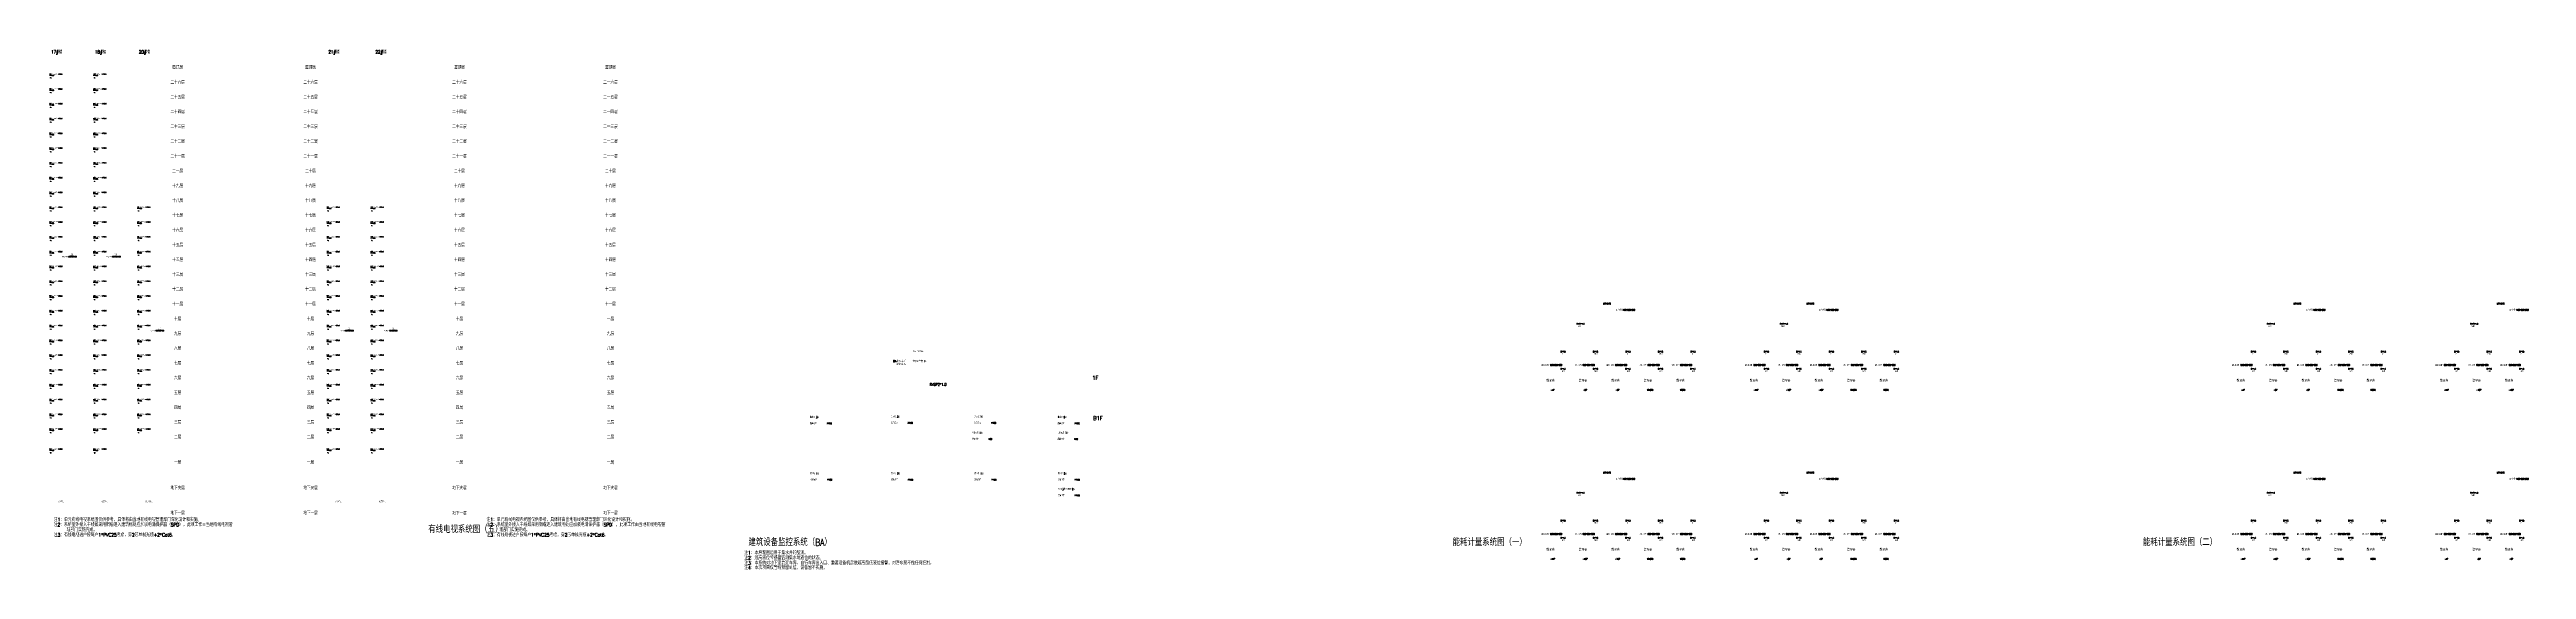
# Model space of a CAD drawing. Extents: x 2114868 to 5528286, y 1846921 to 2016792.
# Drawn here: x 4238301 to 4678062, y 1847270 to 1939561 of the extents above; entities that cross this region are included whole.
import ezdxf
from ezdxf.enums import TextEntityAlignment as Align

# ---------------------------------------------------------------- set-up
doc = ezdxf.new("R2010")
doc.units = 0
doc.header["$LTSCALE"] = 1000
doc.header["$MEASUREMENT"] = 0
for name, color, linetype in [('PUB_TITLE', 4, 'Continuous'), ('T-EQUP-LIST-PLAN', 3, 'Continuous'), ('智能化', 7, 'Continuous'), ('电气系统图', 7, 'Continuous')]:
    doc.layers.add(name, color=color, linetype=linetype)
doc.styles.add('1', font='txt.shx', dxfattribs={"height": 500, "bigfont": 'st64f'})
doc.styles.add('_TEL_DIM', font='SIMPLEX', dxfattribs={"width": 0.8, "height": 3.5, "bigfont": 'HZTXT'})
doc.styles.add('HZTXT', font='SIMPLEX.shx', dxfattribs={"width": 0.8, "height": 2500, "bigfont": 'HZTXT.shx'})
doc.styles.add('YGZ', font='romand.shx', dxfattribs={"width": 0.7, "bigfont": '#hzdx.shx'})

msp = doc.modelspace()

# ---------------------------------------------------------------- texts
at = {"layer": 'PUB_TITLE', "style": 'HZTXT', "width": 0.8}
for s, height, p in [('有线电视系统图（五）', 1218.8, (4305540, 1853759)), ('建筑设备监控系统（BA）', 1218.75, (4362386, 1851473)), ('能耗计量系统图（一）', 1218.8, (4487404, 1851473)), ('能耗计量系统图（二）', 1218.8, (4609969, 1851473))]:
    msp.add_text(s, height=height, dxfattribs=at).set_placement(p)
at = {"layer": 'T-EQUP-LIST-PLAN', "style": '_TEL_DIM', "width": 0.8}
for s, p in [('17#楼', (4239563, 1939111)), ('18#楼', (4247363, 1939111)), ('20#楼', (4255163, 1939111)), ('21#楼', (4288803, 1939111)), ('22#楼', (4297161, 1939111)), ('屋顶层', (4261047, 1936444)), ('屋顶层', (4284637, 1936444)), ('屋顶层', (4311075, 1936444)), ('屋顶层', (4337887, 1936444)), ('二十六层', (4261047, 1933819)), ('二十五层', (4261047, 1931194)), ('二十六层', (4284637, 1933819)), ('二十五层', (4284637, 1931194)), ('二十六层', (4311075, 1933819)), ('二十五层', (4311075, 1931194)), ('二十六层', (4337887, 1933819)), ('二十五层', (4337887, 1931194)), ('二十四层', (4261047, 1928569)), ('二十三层', (4261047, 1925944)), ('二十四层', (4284637, 1928569)), ('二十三层', (4284637, 1925944)), ('二十四层', (4311075, 1928569)), ('二十三层', (4311075, 1925944)), ('二十四层', (4337887, 1928569)), ('二十三层', (4337887, 1925944)), ('二十二层', (4261047, 1923319)), ('二十二层', (4284637, 1923319)), ('二十二层', (4311075, 1923319)), ('二十二层', (4337887, 1923319)), ('二十一层', (4261047, 1920694)), ('二十层', (4261047, 1918069)), ('二十一层', (4284637, 1920694)), ('二十层', (4284637, 1918069)), ('二十一层', (4311075, 1920694)), ('二十层', (4311075, 1918069)), ('二十一层', (4337887, 1920694)), ('二十层', (4337887, 1918069)), ('十九层', (4261047, 1915444)), ('十八层', (4261047, 1912819)), ('十九层', (4284637, 1915444)), ('十八层', (4284637, 1912819)), ('十九层', (4311075, 1915444)), ('十八层', (4311075, 1912819)), ('十九层', (4337887, 1915444)), ('十八层', (4337887, 1912819)), ('十七层', (4261047, 1910194)), ('十七层', (4284637, 1910194)), ('十七层', (4311075, 1910194)), ('十七层', (4337887, 1910194)), ('十六层', (4261047, 1907569)), ('十五层', (4261047, 1904944)), ('十六层', (4284637, 1907569)), ('十五层', (4284637, 1904944)), ('十六层', (4311075, 1907569)), ('十五层', (4311075, 1904944)), ('十六层', (4337887, 1907569)), ('十五层', (4337887, 1904944)), ('十四层', (4261047, 1902319)), ('十三层', (4261047, 1899694)), ('十四层', (4284637, 1902319)), ('十三层', (4284637, 1899694)), ('十四层', (4311075, 1902319)), ('十三层', (4311075, 1899694)), ('十四层', (4337887, 1902319)), ('十三层', (4337887, 1899694)), ('十二层', (4261047, 1897069)), ('十二层', (4284637, 1897069)), ('十二层', (4311075, 1897069)), ('十二层', (4337887, 1897069)), ('十一层', (4261047, 1894444)), ('十层', (4261047, 1891819)), ('十一层', (4284637, 1894444)), ('十层', (4284637, 1891819)), ('十一层', (4311075, 1894444)), ('十层', (4311075, 1891819)), ('十一层', (4337887, 1894444)), ('十层', (4337887, 1891819)), ('八层', (4261047, 1886569)), ('九层', (4261047, 1889194)), ('八层', (4284637, 1886569)), ('九层', (4284637, 1889194)), ('八层', (4311075, 1886569)), ('九层', (4311075, 1889194)), ('八层', (4337887, 1886569)), ('九层', (4337887, 1889194)), ('七层', (4261047, 1883944)), ('七层', (4284637, 1883944)), ('七层', (4311075, 1883944)), ('七层', (4337887, 1883944)), ('六层', (4261047, 1881319)), ('五层', (4261047, 1878694)), ('六层', (4284637, 1881319)), ('五层', (4284637, 1878694)), ('六层', (4311075, 1881319)), ('五层', (4311075, 1878694)), ('六层', (4337887, 1881319)), ('五层', (4337887, 1878694)), ('三层', (4261047, 1873444)), ('四层', (4261047, 1876069)), ('三层', (4284637, 1873444)), ('四层', (4284637, 1876069)), ('三层', (4311075, 1873444)), ('四层', (4311075, 1876069)), ('三层', (4337887, 1873444)), ('四层', (4337887, 1876069)), ('二层', (4261047, 1870819)), ('二层', (4284637, 1870819)), ('二层', (4311075, 1870819)), ('二层', (4337887, 1870819)), ('一层', (4261047, 1866319)), ('一层', (4284637, 1866319)), ('一层', (4311075, 1866319)), ('一层', (4337887, 1866319)), ('地下夹层', (4261047, 1861819)), ('地下夹层', (4284637, 1861819)), ('地下夹层', (4311075, 1861819)), ('地下夹层', (4337887, 1861819)), ('地下一层', (4261047, 1857357)), ('地下一层', (4284637, 1857357)), ('地下一层', (4311075, 1857319)), ('地下一层', (4337887, 1857357))]:
    msp.add_text(s, height=590, dxfattribs=at).set_placement(p, align=Align.MIDDLE)
at = {"layer": '智能化', "color": 120, "style": '_TEL_DIM', "width": 0.8}
for s, height, p in [('1*2芯单模皮线光纤+2*Cat6', 156.79, (4238268, 1935118)), ('1*PVC25', 156.8, (4238268, 1934883)), ('1*2芯单模皮线光纤+2*Cat6', 156.79, (4246068, 1935118)), ('1*PVC25', 156.8, (4246068, 1934883)), ('1*2芯单模皮线光纤+2*Cat6', 156.79, (4238268, 1932493)), ('1*PVC25', 156.8, (4238268, 1932258)), ('1*2芯单模皮线光纤+2*Cat6', 156.79, (4246068, 1932493)), ('1*PVC25', 156.8, (4246068, 1932258)), ('1*2芯单模皮线光纤+2*Cat6', 156.79, (4238268, 1929868)), ('1*PVC25', 156.8, (4238268, 1929633)), ('1*2芯单模皮线光纤+2*Cat6', 156.79, (4238268, 1927243)), ('1*PVC25', 156.8, (4238268, 1927008)), ('1*2芯单模皮线光纤+2*Cat6', 156.79, (4246068, 1929868)), ('1*PVC25', 156.8, (4246068, 1929633)), ('1*2芯单模皮线光纤+2*Cat6', 156.79, (4246068, 1927243)), ('1*PVC25', 156.8, (4246068, 1927008)), ('1*2芯单模皮线光纤+2*Cat6', 156.79, (4238268, 1924618)), ('1*PVC25', 156.8, (4238268, 1924383)), ('1*2芯单模皮线光纤+2*Cat6', 156.79, (4238268, 1921993)), ('1*PVC25', 156.8, (4238268, 1921758)), ('1*2芯单模皮线光纤+2*Cat6', 156.79, (4246068, 1924618)), ('1*PVC25', 156.8, (4246068, 1924383)), ('1*2芯单模皮线光纤+2*Cat6', 156.79, (4246068, 1921993)), ('1*PVC25', 156.8, (4246068, 1921758)), ('1*2芯单模皮线光纤+2*Cat6', 156.79, (4238268, 1919368)), ('1*PVC25', 156.8, (4238268, 1919133)), ('1*2芯单模皮线光纤+2*Cat6', 156.79, (4246068, 1919368)), ('1*PVC25', 156.8, (4246068, 1919133)), ('1*2芯单模皮线光纤+2*Cat6', 156.79, (4238268, 1916743)), ('1*PVC25', 156.8, (4238268, 1916508)), ('1*2芯单模皮线光纤+2*Cat6', 156.79, (4238268, 1914118)), ('1*PVC25', 156.8, (4238268, 1913883)), ('1*2芯单模皮线光纤+2*Cat6', 156.79, (4246068, 1916743)), ('1*PVC25', 156.8, (4246068, 1916508)), ('1*2芯单模皮线光纤+2*Cat6', 156.79, (4246068, 1914118)), ('1*PVC25', 156.8, (4246068, 1913883)), ('1*2芯单模皮线光纤+2*Cat6', 156.79, (4238268, 1911493)), ('1*PVC25', 156.8, (4238268, 1911258)), ('1*2芯单模皮线光纤+2*Cat6', 156.79, (4238268, 1908868)), ('1*PVC25', 156.8, (4238268, 1908633)), ('1*2芯单模皮线光纤+2*Cat6', 156.79, (4246068, 1911493)), ('1*PVC25', 156.8, (4246068, 1911258)), ('1*2芯单模皮线光纤+2*Cat6', 156.79, (4246068, 1908868)), ('1*PVC25', 156.8, (4246068, 1908633)), ('1*2芯单模皮线光纤+2*Cat6', 156.79, (4253868, 1911493)), ('1*PVC25', 156.8, (4253868, 1911258)), ('1*2芯单模皮线光纤+2*Cat6', 156.79, (4253868, 1908868)), ('1*PVC25', 156.8, (4253868, 1908633)), ('1*2芯单模皮线光纤+2*Cat6', 156.79, (4287508, 1911493)), ('1*PVC25', 156.8, (4287508, 1911258)), ('1*2芯单模皮线光纤+2*Cat6', 156.79, (4287508, 1908868)), ('1*PVC25', 156.8, (4287508, 1908633)), ('1*2芯单模皮线光纤+2*Cat6', 156.79, (4295308, 1911493)), ('1*PVC25', 156.8, (4295308, 1911258)), ('1*2芯单模皮线光纤+2*Cat6', 156.79, (4295308, 1908868)), ('1*PVC25', 156.8, (4295308, 1908633)), ('1*2芯单模皮线光纤+2*Cat6', 156.79, (4238268, 1906243)), ('1*PVC25', 156.8, (4238268, 1906008)), ('1*2芯单模皮线光纤+2*Cat6', 156.79, (4246068, 1906243)), ('1*PVC25', 156.8, (4246068, 1906008)), ('1*2芯单模皮线光纤+2*Cat6', 156.79, (4253868, 1906243)), ('1*PVC25', 156.8, (4253868, 1906008)), ('1*2芯单模皮线光纤+2*Cat6', 156.79, (4287508, 1906243)), ('1*PVC25', 156.8, (4287508, 1906008)), ('1*2芯单模皮线光纤+2*Cat6', 156.79, (4295308, 1906243)), ('1*PVC25', 156.8, (4295308, 1906008)), ('1*2芯单模皮线光纤+2*Cat6', 156.79, (4238268, 1903618)), ('1*PVC25', 156.8, (4238268, 1903383)), ('1*2芯单模皮线光纤+2*Cat6', 156.79, (4238268, 1900993)), ('1*PVC25', 156.8, (4238268, 1900758)), ('1*2芯单模皮线光纤+2*Cat6', 156.79, (4246068, 1903618)), ('1*PVC25', 156.8, (4246068, 1903383)), ('1*2芯单模皮线光纤+2*Cat6', 156.79, (4246068, 1900993)), ('1*PVC25', 156.8, (4246068, 1900758)), ('1*2芯单模皮线光纤+2*Cat6', 156.79, (4253868, 1903618)), ('1*PVC25', 156.8, (4253868, 1903383)), ('1*2芯单模皮线光纤+2*Cat6', 156.79, (4253868, 1900993)), ('1*PVC25', 156.8, (4253868, 1900758)), ('1*2芯单模皮线光纤+2*Cat6', 156.79, (4287508, 1903618)), ('1*PVC25', 156.8, (4287508, 1903383)), ('1*2芯单模皮线光纤+2*Cat6', 156.79, (4287508, 1900993)), ('1*PVC25', 156.8, (4287508, 1900758)), ('1*2芯单模皮线光纤+2*Cat6', 156.79, (4295308, 1903618)), ('1*PVC25', 156.8, (4295308, 1903383)), ('1*2芯单模皮线光纤+2*Cat6', 156.79, (4295308, 1900993)), ('1*PVC25', 156.8, (4295308, 1900758)), ('1*2芯单模皮线光纤+2*Cat6', 156.79, (4238268, 1898368)), ('1*PVC25', 156.8, (4238268, 1898133)), ('1*2芯单模皮线光纤+2*Cat6', 156.79, (4238268, 1895743)), ('1*PVC25', 156.8, (4238268, 1895508)), ('1*2芯单模皮线光纤+2*Cat6', 156.79, (4246068, 1898368)), ('1*PVC25', 156.8, (4246068, 1898133)), ('1*2芯单模皮线光纤+2*Cat6', 156.79, (4246068, 1895743)), ('1*PVC25', 156.8, (4246068, 1895508)), ('1*2芯单模皮线光纤+2*Cat6', 156.79, (4253868, 1898368)), ('1*PVC25', 156.8, (4253868, 1898133)), ('1*2芯单模皮线光纤+2*Cat6', 156.79, (4253868, 1895743)), ('1*PVC25', 156.8, (4253868, 1895508)), ('1*2芯单模皮线光纤+2*Cat6', 156.79, (4287508, 1898368)), ('1*PVC25', 156.8, (4287508, 1898133)), ('1*2芯单模皮线光纤+2*Cat6', 156.79, (4287508, 1895743)), ('1*PVC25', 156.8, (4287508, 1895508)), ('1*2芯单模皮线光纤+2*Cat6', 156.79, (4295308, 1898368)), ('1*PVC25', 156.8, (4295308, 1898133)), ('1*2芯单模皮线光纤+2*Cat6', 156.79, (4295308, 1895743)), ('1*PVC25', 156.8, (4295308, 1895508)), ('1*2芯单模皮线光纤+2*Cat6', 156.79, (4238268, 1893118)), ('1*PVC25', 156.8, (4238268, 1892883)), ('1*2芯单模皮线光纤+2*Cat6', 156.79, (4246068, 1893118)), ('1*PVC25', 156.8, (4246068, 1892883)), ('1*2芯单模皮线光纤+2*Cat6', 156.79, (4253868, 1893118)), ('1*PVC25', 156.8, (4253868, 1892883)), ('1*2芯单模皮线光纤+2*Cat6', 156.79, (4287508, 1893118)), ('1*PVC25', 156.8, (4287508, 1892883)), ('1*2芯单模皮线光纤+2*Cat6', 156.79, (4295308, 1893118)), ('1*PVC25', 156.8, (4295308, 1892883)), ('1*2芯单模皮线光纤+2*Cat6', 156.79, (4238268, 1890493)), ('1*PVC25', 156.8, (4238268, 1890258)), ('1*2芯单模皮线光纤+2*Cat6', 156.79, (4238268, 1887868)), ('1*PVC25', 156.8, (4238268, 1887633)), ('1*2芯单模皮线光纤+2*Cat6', 156.79, (4246068, 1890493)), ('1*PVC25', 156.8, (4246068, 1890258)), ('1*2芯单模皮线光纤+2*Cat6', 156.79, (4246068, 1887868)), ('1*PVC25', 156.8, (4246068, 1887633)), ('1*2芯单模皮线光纤+2*Cat6', 156.79, (4253868, 1890493)), ('1*PVC25', 156.8, (4253868, 1890258)), ('1*2芯单模皮线光纤+2*Cat6', 156.79, (4253868, 1887868)), ('1*PVC25', 156.8, (4253868, 1887633)), ('1*2芯单模皮线光纤+2*Cat6', 156.79, (4287508, 1890493)), ('1*PVC25', 156.8, (4287508, 1890258)), ('1*2芯单模皮线光纤+2*Cat6', 156.79, (4287508, 1887868)), ('1*PVC25', 156.8, (4287508, 1887633)), ('1*2芯单模皮线光纤+2*Cat6', 156.79, (4295308, 1890493)), ('1*PVC25', 156.8, (4295308, 1890258)), ('1*2芯单模皮线光纤+2*Cat6', 156.79, (4295308, 1887868)), ('1*PVC25', 156.8, (4295308, 1887633)), ('1*2芯单模皮线光纤+2*Cat6', 156.79, (4238268, 1885243)), ('1*PVC25', 156.8, (4238268, 1885008)), ('1*2芯单模皮线光纤+2*Cat6', 156.79, (4238268, 1882618)), ('1*PVC25', 156.8, (4238268, 1882383)), ('1*2芯单模皮线光纤+2*Cat6', 156.79, (4246068, 1885243)), ('1*PVC25', 156.8, (4246068, 1885008)), ('1*2芯单模皮线光纤+2*Cat6', 156.79, (4246068, 1882618)), ('1*PVC25', 156.8, (4246068, 1882383)), ('1*2芯单模皮线光纤+2*Cat6', 156.79, (4253868, 1885243)), ('1*PVC25', 156.8, (4253868, 1885008)), ('1*2芯单模皮线光纤+2*Cat6', 156.79, (4253868, 1882618)), ('1*PVC25', 156.8, (4253868, 1882383)), ('1*2芯单模皮线光纤+2*Cat6', 156.79, (4287508, 1885243)), ('1*PVC25', 156.8, (4287508, 1885008)), ('1*2芯单模皮线光纤+2*Cat6', 156.79, (4287508, 1882618)), ('1*PVC25', 156.8, (4287508, 1882383)), ('1*2芯单模皮线光纤+2*Cat6', 156.79, (4295308, 1885243)), ('1*PVC25', 156.8, (4295308, 1885008)), ('1*2芯单模皮线光纤+2*Cat6', 156.79, (4295308, 1882618)), ('1*PVC25', 156.8, (4295308, 1882383)), ('1*2芯单模皮线光纤+2*Cat6', 156.79, (4238268, 1879993)), ('1*PVC25', 156.8, (4238268, 1879758)), ('1*2芯单模皮线光纤+2*Cat6', 156.79, (4246068, 1879993)), ('1*PVC25', 156.8, (4246068, 1879758)), ('1*2芯单模皮线光纤+2*Cat6', 156.79, (4253868, 1879993)), ('1*PVC25', 156.8, (4253868, 1879758)), ('1*2芯单模皮线光纤+2*Cat6', 156.79, (4287508, 1879993)), ('1*PVC25', 156.8, (4287508, 1879758)), ('1*2芯单模皮线光纤+2*Cat6', 156.79, (4295308, 1879993)), ('1*PVC25', 156.8, (4295308, 1879758)), ('RVSP2*1.0', 470.4, (4394565, 1879890)), ('1*2芯单模皮线光纤+2*Cat6', 156.79, (4238268, 1877368)), ('1*PVC25', 156.8, (4238268, 1877133)), ('1*2芯单模皮线光纤+2*Cat6', 156.79, (4238268, 1874743)), ('1*PVC25', 156.8, (4238268, 1874508)), ('1*2芯单模皮线光纤+2*Cat6', 156.79, (4246068, 1877368)), ('1*PVC25', 156.8, (4246068, 1877133)), ('1*2芯单模皮线光纤+2*Cat6', 156.79, (4246068, 1874743)), ('1*PVC25', 156.8, (4246068, 1874508)), ('1*2芯单模皮线光纤+2*Cat6', 156.79, (4253868, 1877368)), ('1*PVC25', 156.8, (4253868, 1877133)), ('1*2芯单模皮线光纤+2*Cat6', 156.79, (4253868, 1874743)), ('1*PVC25', 156.8, (4253868, 1874508)), ('1*2芯单模皮线光纤+2*Cat6', 156.79, (4287508, 1877368)), ('1*PVC25', 156.8, (4287508, 1877133)), ('1*2芯单模皮线光纤+2*Cat6', 156.79, (4287508, 1874743)), ('1*PVC25', 156.8, (4287508, 1874508)), ('1*2芯单模皮线光纤+2*Cat6', 156.79, (4295308, 1877368)), ('1*PVC25', 156.8, (4295308, 1877133)), ('1*2芯单模皮线光纤+2*Cat6', 156.79, (4295308, 1874743)), ('1*PVC25', 156.8, (4295308, 1874508)), ('1*2芯单模皮线光纤+2*Cat6', 156.79, (4238268, 1872118)), ('1*PVC25', 156.8, (4238268, 1871883)), ('1*2芯单模皮线光纤+2*Cat6', 156.79, (4246068, 1872118)), ('1*PVC25', 156.8, (4246068, 1871883)), ('1*2芯单模皮线光纤+2*Cat6', 156.79, (4253868, 1872118)), ('1*PVC25', 156.8, (4253868, 1871883)), ('1*2芯单模皮线光纤+2*Cat6', 156.79, (4287508, 1872118)), ('1*PVC25', 156.8, (4287508, 1871883)), ('1*2芯单模皮线光纤+2*Cat6', 156.79, (4295308, 1872118)), ('1*PVC25', 156.8, (4295308, 1871883)), ('1*2芯单模皮线光纤+2*Cat6', 156.79, (4238268, 1868555)), ('1*PVC25', 156.8, (4238268, 1868320)), ('1*2芯单模皮线光纤+2*Cat6', 156.79, (4246068, 1868555)), ('1*PVC25', 156.8, (4246068, 1868320)), ('1*2芯单模皮线光纤+2*Cat6', 156.79, (4287508, 1868555)), ('1*PVC25', 156.8, (4287508, 1868320)), ('1*2芯单模皮线光纤+2*Cat6', 156.79, (4295308, 1868555)), ('1*PVC25', 156.8, (4295308, 1868320)), ('接入运营商机房', 156.8, (4239770, 1859192)), ('运营商光缆', 156.8, (4239770, 1859418)), ('接入运营商机房', 156.8, (4247570, 1859192)), ('运营商光缆', 156.8, (4247570, 1859418)), ('接入运营商机房', 156.8, (4255370, 1859192)), ('运营商光缆', 156.8, (4255370, 1859418)), ('接入运营商机房', 156.8, (4289010, 1859192)), ('运营商光缆', 156.8, (4289010, 1859418)), ('接入运营商机房', 156.8, (4296810, 1859192)), ('运营商光缆', 156.8, (4296810, 1859418))]:
    msp.add_text(s, height=height, dxfattribs=at).set_placement(p)
at = {"layer": '智能化', "color": 3, "style": '_TEL_DIM', "width": 0.8}
for s, p in [('*4', (4238392, 1934442)), ('*4', (4238392, 1931817)), ('*4', (4246192, 1934442)), ('*4', (4246192, 1931817)), ('*4', (4238392, 1929192)), ('*4', (4238392, 1926567)), ('*4', (4246192, 1929192)), ('*4', (4246192, 1926567)), ('*4', (4238392, 1923942)), ('*4', (4246192, 1923942)), ('*4', (4238392, 1921317)), ('*4', (4238392, 1918692)), ('*4', (4246192, 1921317)), ('*4', (4246192, 1918692)), ('*4', (4238392, 1916067)), ('*4', (4238392, 1913442)), ('*4', (4246192, 1916067)), ('*4', (4246192, 1913442)), ('*4', (4238392, 1910817)), ('*4', (4246192, 1910817)), ('*4', (4253992, 1910817)), ('*4', (4287632, 1910817)), ('*4', (4295432, 1910817)), ('*4', (4238392, 1908192)), ('*4', (4238392, 1905567)), ('*4', (4246192, 1908192)), ('*4', (4246192, 1905567)), ('*4', (4253992, 1908192)), ('*4', (4253992, 1905567)), ('*4', (4287632, 1908192)), ('*4', (4287632, 1905567)), ('*4', (4295432, 1908192)), ('*4', (4295432, 1905567)), ('*4', (4238392, 1902942)), ('*4', (4238392, 1900317)), ('*4', (4246192, 1902942)), ('*4', (4246192, 1900317)), ('*4', (4253992, 1902942)), ('*4', (4253992, 1900317)), ('*4', (4287632, 1902942)), ('*4', (4287632, 1900317)), ('*4', (4295432, 1902942)), ('*4', (4295432, 1900317)), ('*4', (4238392, 1897692)), ('*4', (4246192, 1897692)), ('*4', (4253992, 1897692)), ('*4', (4287632, 1897692)), ('*4', (4295432, 1897692)), ('*4', (4238392, 1895067)), ('*4', (4238392, 1892442)), ('*4', (4246192, 1895067)), ('*4', (4246192, 1892442)), ('*4', (4253992, 1895067)), ('*4', (4253992, 1892442)), ('*4', (4287632, 1895067)), ('*4', (4287632, 1892442)), ('*4', (4295432, 1895067)), ('*4', (4295432, 1892442)), ('*4', (4238392, 1889817)), ('*4', (4238392, 1887192)), ('*4', (4246192, 1889817)), ('*4', (4246192, 1887192)), ('*4', (4253992, 1889817)), ('*4', (4253992, 1887192)), ('*4', (4287632, 1889817)), ('*4', (4287632, 1887192)), ('*4', (4295432, 1889817)), ('*4', (4295432, 1887192)), ('*4', (4238392, 1884567)), ('*4', (4246192, 1884567)), ('*4', (4253992, 1884567)), ('*4', (4287632, 1884567)), ('*4', (4295432, 1884567)), ('*4', (4238392, 1881942)), ('*4', (4238392, 1879317)), ('*4', (4246192, 1881942)), ('*4', (4246192, 1879317)), ('*4', (4253992, 1881942)), ('*4', (4253992, 1879317)), ('*4', (4287632, 1881942)), ('*4', (4287632, 1879317)), ('*4', (4295432, 1881942)), ('*4', (4295432, 1879317)), ('*4', (4238392, 1876692)), ('*4', (4238392, 1874067)), ('*4', (4246192, 1876692)), ('*4', (4246192, 1874067)), ('*4', (4253992, 1876692)), ('*4', (4253992, 1874067)), ('*4', (4287632, 1876692)), ('*4', (4287632, 1874067)), ('*4', (4295432, 1876692)), ('*4', (4295432, 1874067)), ('*4', (4238392, 1871442)), ('*4', (4246192, 1871442)), ('*4', (4253992, 1871442)), ('*4', (4287632, 1871442)), ('*4', (4295432, 1871442)), ('*2', (4238392, 1867879)), ('*2', (4246192, 1867879)), ('*4', (4287632, 1867879)), ('*4', (4295432, 1867879))]:
    msp.add_text(s, height=156.8, dxfattribs=at).set_placement(p)
at = {"layer": '智能化', "color": 2, "linetype": 'ByBlock', "style": '_TEL_DIM', "width": 0.8}
for s, height, p in [('十四层单元箱500*600*200', 180, (4241814, 1902779)), ('光纤配线架', 112.5, (4242237, 1903018)), ('分光器', 112.5, (4242237, 1903225)), ('十四层单元箱500*600*200', 180, (4249614, 1902779)), ('光纤配线架', 112.5, (4250037, 1903018)), ('分光器', 112.5, (4250037, 1903225)), ('九层单元箱500*600*200', 180, (4257414, 1889654)), ('光纤配线架', 112.5, (4257837, 1889893)), ('分光器', 112.5, (4257837, 1890100)), ('九层单元箱500*600*200', 180, (4291053, 1889654)), ('光纤配线架', 112.5, (4291477, 1889893)), ('分光器', 112.5, (4291477, 1890100)), ('九层单元箱500*600*200', 180, (4298853, 1889654)), ('光纤配线架', 112.5, (4299277, 1889893)), ('分光器', 112.5, (4299277, 1890100)), ('交换机与监控合用', 216, (4392548, 1885967))]:
    msp.add_text(s, height=height, dxfattribs=at).set_placement(p, align=Align.MIDDLE_CENTER)
at = {"layer": '智能化', "lineweight": 13, "style": '1'}
for s, height, p in [('BA监控主机', 337.5, (4388075, 1884085)), ('控制中心', 337.5, (4388570, 1883543)), ('1F', 675, (4423420, 1880942)), ('B1F', 675, (4423596, 1873791))]:
    msp.add_text(s, height=height, dxfattribs=at).set_placement(p)
at = {"layer": '智能化', "color": 1, "lineweight": 13, "style": '1'}
msp.add_text('全局控制器', height=379.7, dxfattribs=at).set_placement((4391527, 1884017))
at = {"layer": '智能化'}
for s, height, style, width, p in [('超高液位', 324, 'YGZ', 0.7, (4373318, 1873047)), ('集水坑 3台', 324, 'YGZ', 0.7, (4373318, 1874132)), ('超高液位', 324, 'YGZ', 0.7, (4387678, 1873138)), ('集水坑 3台', 324, 'YGZ', 0.7, (4387678, 1874223)), ('3*DI(2)', 216, 'YGZ', 0.7, (4390656, 1873184)), ('集水坑 1台', 324, 'YGZ', 0.7, (4402478, 1874223)), ('超高液位', 324, 'YGZ', 0.7, (4402478, 1873138)), ('1*DI(2)', 216, 'YGZ', 0.7, (4405456, 1873184)), ('超高液位', 324, 'YGZ', 0.7, (4417289, 1873047)), ('集水坑 2台', 324, 'YGZ', 0.7, (4417289, 1874132)), ('3*DI(2)', 216, 'YGZ', 0.7, (4376296, 1873093)), ('超高液位', 324, 'YGZ', 0.7, (4402041, 1870266)), ('生活泵房 1台', 324, 'YGZ', 0.7, (4402041, 1871351)), ('DI(2)', 216, 'YGZ', 0.7, (4405019, 1870312)), ('超高液位', 324, 'YGZ', 0.7, (4417289, 1870266)), ('消防泵房 1台', 324, 'YGZ', 0.7, (4417289, 1871351)), ('3*DI(2)', 216, 'YGZ', 0.7, (4420267, 1873093)), ('DI(2)', 216, 'YGZ', 0.7, (4420267, 1870312)), ('超高液位', 324, 'YGZ', 0.7, (4373352, 1863050)), ('集水坑 1台', 324, 'YGZ', 0.7, (4373352, 1864135)), ('1*DI(2)', 216, 'YGZ', 0.7, (4376330, 1863096)), ('集水坑 2台', 324, 'YGZ', 0.7, (4387712, 1864135)), ('超高液位', 324, 'YGZ', 0.7, (4387712, 1863050)), ('2*DI(2)', 216, 'YGZ', 0.7, (4390690, 1863096)), ('集水坑 1台', 324, 'YGZ', 0.7, (4402512, 1864135)), ('超高液位', 324, 'YGZ', 0.7, (4402512, 1863050)), ('1*DI(2)', 216, 'YGZ', 0.7, (4405490, 1863096)), ('超高液位', 324, 'YGZ', 0.7, (4417309, 1863050)), ('超高液位', 324, 'YGZ', 0.7, (4417309, 1860269)), ('集水坑 5台', 324, 'YGZ', 0.7, (4417309, 1864135)), ('雨水池/雨水机房 2台', 324, 'YGZ', 0.7, (4417309, 1861354)), ('5*DI(2)', 216, 'YGZ', 0.7, (4420287, 1863096)), ('2*DI(2)', 216, 'YGZ', 0.7, (4420287, 1860315)), ('注1：单元有线电视系统图仅供参考，具体将由当地有线电视管理部门深化设计和实施。', 627.18, '_TEL_DIM', 0.8, (4239043, 1855813)), ('注1：单元有线电视系统图仅供参考，具体将由当地有线电视管理部门深化设计和实施。', 627.18, '_TEL_DIM', 0.8, (4315882, 1855813)), ('注2：系统室外接入干线如采用铜缆进入建筑物处应加装电涌保护器（SPD），此项工作由当地有线电视管', 627.18, '_TEL_DIM', 0.8, (4239043, 1854910)), ('注3：有线电视进户按每户1*PVC25考虑，穿2芯单模光缆+2*Cat6。', 627.18, '_TEL_DIM', 0.8, (4239043, 1853102)), ('      理部门实施完成。', 627.18, '_TEL_DIM', 0.8, (4239043, 1854006)), ('注2：系统室外接入干线如采用铜缆进入建筑物处应加装电涌保护器（SPD），此项工作由当地有线电视管', 627.18, '_TEL_DIM', 0.8, (4315882, 1854910)), ('注3：有线电视进户按每户1*PVC25考虑，穿2芯单模光缆+2*Cat6。', 627.18, '_TEL_DIM', 0.8, (4315882, 1853102)), ('      理部门实施完成。', 627.18, '_TEL_DIM', 0.8, (4315882, 1854006)), ('注1：本原理图适用于集水井的监测。', 627.18, '_TEL_DIM', 0.8, (4361653, 1849923)), ('注2：超高液位传感器监测集水坑液位的状态。', 627.18, '_TEL_DIM', 0.8, (4361653, 1849019)), ('注3：本系统对地下室靠近车库、自行车库出入口、重要设备机房做超高超低液位报警，对潜水泵不做任何控制。', 627.18, '_TEL_DIM', 0.8, (4361653, 1848115)), ('注4：本次项目仅管线预留到位，设备暂不实施。', 627.18, '_TEL_DIM', 0.8, (4361653, 1847290))]:
    msp.add_text(s, height=height, dxfattribs=dict(at, style=style, width=width)).set_placement(p)
at = {"layer": '电气系统图', "style": '_TEL_DIM', "width": 0.6}
for s, p in [('RVVP4*1.0', (4509426, 1890745)), ('UTP4CAT6', (4514177, 1894307)), ('RVVP4*1.0', (4545530, 1890745)), ('UTP4CAT6', (4550281, 1894307)), ('RVVP4*1.0', (4631991, 1890745)), ('UTP4CAT6', (4636742, 1894307)), ('RVVP4*1.0', (4668095, 1890745)), ('UTP4CAT6', (4672845, 1894307)), ('（余同）', (4509460, 1890316)), ('（余同）', (4545564, 1890316)), ('（余同）', (4632024, 1890316)), ('（余同）', (4668128, 1890316)), ('BV*1.5', (4506563, 1882756)), ('BV*1.5', (4506568, 1885809)), ('（余同）', (4506596, 1882327)), ('（余同）', (4506601, 1885380)), ('BV*1.5', (4512330, 1882756)), ('BV*1.5', (4512336, 1885809)), ('（余同）', (4512364, 1882327)), ('（余同）', (4512369, 1885380)), ('BV*1.5', (4518098, 1882756)), ('BV*1.5', (4518104, 1885809)), ('（余同）', (4518132, 1882327)), ('（余同）', (4518137, 1885380)), ('BV*1.5', (4523866, 1882756)), ('BV*1.5', (4523871, 1885809)), ('（余同）', (4523899, 1882327)), ('（余同）', (4523905, 1885380)), ('BV*1.5', (4529634, 1882756)), ('BV*1.5', (4529639, 1885809)), ('（余同）', (4529667, 1882327)), ('（余同）', (4529673, 1885380)), ('BV*1.5', (4542666, 1882756)), ('BV*1.5', (4542672, 1885809)), ('（余同）', (4542700, 1882327)), ('（余同）', (4542705, 1885380)), ('BV*1.5', (4548434, 1882756)), ('BV*1.5', (4548440, 1885809)), ('（余同）', (4548468, 1882327)), ('（余同）', (4548473, 1885380)), ('BV*1.5', (4554202, 1882756)), ('BV*1.5', (4554207, 1885809)), ('（余同）', (4554235, 1882327)), ('（余同）', (4554241, 1885380)), ('BV*1.5', (4559970, 1882756)), ('BV*1.5', (4559975, 1885809)), ('（余同）', (4560003, 1882327)), ('（余同）', (4560009, 1885380)), ('BV*1.5', (4565738, 1882756)), ('BV*1.5', (4565743, 1885809)), ('（余同）', (4565771, 1882327)), ('（余同）', (4565776, 1885380)), ('BV*1.5', (4629127, 1882756)), ('BV*1.5', (4629132, 1885809)), ('（余同）', (4629161, 1882327)), ('（余同）', (4629166, 1885380)), ('BV*1.5', (4634895, 1882756)), ('BV*1.5', (4634900, 1885809)), ('（余同）', (4634928, 1882327)), ('（余同）', (4634934, 1885380)), ('BV*1.5', (4640663, 1882756)), ('BV*1.5', (4640668, 1885809)), ('（余同）', (4640696, 1882327)), ('（余同）', (4640701, 1885380)), ('BV*1.5', (4646431, 1882756)), ('BV*1.5', (4646436, 1885809)), ('（余同）', (4646464, 1882327)), ('（余同）', (4646469, 1885380)), ('BV*1.5', (4652198, 1882756)), ('BV*1.5', (4652204, 1885809)), ('（余同）', (4652232, 1882327)), ('（余同）', (4652237, 1885380)), ('BV*1.5', (4665231, 1882756)), ('BV*1.5', (4665236, 1885809)), ('（余同）', (4665264, 1882327)), ('（余同）', (4665270, 1885380)), ('BV*1.5', (4670999, 1882756)), ('BV*1.5', (4671004, 1885809)), ('（余同）', (4671032, 1882327)), ('（余同）', (4671038, 1885380)), ('BV*1.5', (4676767, 1882756)), ('BV*1.5', (4676772, 1885809)), ('（余同）', (4676800, 1882327)), ('（余同）', (4676805, 1885380)), ('RVVP4*1.0', (4509426, 1860745)), ('（余同）', (4509460, 1860316)), ('UTP4CAT6', (4514177, 1864307)), ('RVVP4*1.0', (4545530, 1860745)), ('（余同）', (4545564, 1860316)), ('UTP4CAT6', (4550281, 1864307)), ('RVVP4*1.0', (4631991, 1860745)), ('（余同）', (4632024, 1860316)), ('UTP4CAT6', (4636742, 1864307)), ('RVVP4*1.0', (4668095, 1860745)), ('（余同）', (4668128, 1860316)), ('UTP4CAT6', (4672845, 1864307)), ('BV*1.5', (4506568, 1855809)), ('BV*1.5', (4512336, 1855809)), ('BV*1.5', (4518104, 1855809)), ('BV*1.5', (4523871, 1855809)), ('BV*1.5', (4529639, 1855809)), ('BV*1.5', (4542672, 1855809)), ('BV*1.5', (4548440, 1855809)), ('BV*1.5', (4554207, 1855809)), ('BV*1.5', (4559975, 1855809)), ('BV*1.5', (4565743, 1855809)), ('BV*1.5', (4629132, 1855809)), ('BV*1.5', (4634900, 1855809)), ('BV*1.5', (4640668, 1855809)), ('BV*1.5', (4646436, 1855809)), ('BV*1.5', (4652204, 1855809)), ('BV*1.5', (4665236, 1855809)), ('BV*1.5', (4671004, 1855809)), ('BV*1.5', (4676772, 1855809)), ('BV*1.5', (4506563, 1852756)), ('（余同）', (4506596, 1852327)), ('（余同）', (4506601, 1855380)), ('BV*1.5', (4512330, 1852756)), ('（余同）', (4512364, 1852327)), ('（余同）', (4512369, 1855380)), ('BV*1.5', (4518098, 1852756)), ('（余同）', (4518132, 1852327)), ('（余同）', (4518137, 1855380)), ('BV*1.5', (4523866, 1852756)), ('（余同）', (4523899, 1852327)), ('（余同）', (4523905, 1855380)), ('BV*1.5', (4529634, 1852756)), ('（余同）', (4529667, 1852327)), ('（余同）', (4529673, 1855380)), ('BV*1.5', (4542666, 1852756)), ('（余同）', (4542700, 1852327)), ('（余同）', (4542705, 1855380)), ('BV*1.5', (4548434, 1852756)), ('（余同）', (4548468, 1852327)), ('（余同）', (4548473, 1855380)), ('BV*1.5', (4554202, 1852756)), ('（余同）', (4554235, 1852327)), ('（余同）', (4554241, 1855380)), ('BV*1.5', (4559970, 1852756)), ('（余同）', (4560003, 1852327)), ('（余同）', (4560009, 1855380)), ('BV*1.5', (4565738, 1852756)), ('（余同）', (4565771, 1852327)), ('（余同）', (4565776, 1855380)), ('BV*1.5', (4629127, 1852756)), ('（余同）', (4629161, 1852327)), ('（余同）', (4629166, 1855380)), ('BV*1.5', (4634895, 1852756)), ('（余同）', (4634928, 1852327)), ('（余同）', (4634934, 1855380)), ('BV*1.5', (4640663, 1852756)), ('（余同）', (4640696, 1852327)), ('（余同）', (4640701, 1855380)), ('BV*1.5', (4646431, 1852756)), ('（余同）', (4646464, 1852327)), ('（余同）', (4646469, 1855380)), ('BV*1.5', (4652198, 1852756)), ('（余同）', (4652232, 1852327)), ('（余同）', (4652237, 1855380)), ('BV*1.5', (4665231, 1852756)), ('（余同）', (4665264, 1852327)), ('（余同）', (4665270, 1855380)), ('BV*1.5', (4670999, 1852756)), ('（余同）', (4671032, 1852327)), ('（余同）', (4671038, 1855380)), ('BV*1.5', (4676767, 1852756)), ('（余同）', (4676800, 1852327)), ('（余同）', (4676805, 1855380))]:
    msp.add_text(s, height=270, dxfattribs=at).set_placement(p)
at = {"layer": '电气系统图', "style": '_TEL_DIM', "width": 0.7}
for s, p in [('能耗计量箱400*500*200', (4518087, 1893204)), ('能耗计量箱400*500*200', (4554191, 1893204)), ('能耗计量箱400*500*200', (4640652, 1893204)), ('能耗计量箱400*500*200', (4676756, 1893204)), ('能耗计量箱（600*800*250）', (4505154, 1883414)), ('能耗计量箱（600*800*250）', (4510922, 1883414)), ('能耗计量箱（600*800*250）', (4516690, 1883414)), ('能耗计量箱（600*800*250）', (4522457, 1883414)), ('能耗计量箱（600*800*250）', (4528225, 1883414)), ('能耗计量箱（600*800*250）', (4541258, 1883414)), ('能耗计量箱（600*800*250）', (4547026, 1883414)), ('能耗计量箱（600*800*250）', (4552794, 1883414)), ('能耗计量箱（600*800*250）', (4558561, 1883414)), ('能耗计量箱（600*800*250）', (4564329, 1883414)), ('能耗计量箱（600*800*250）', (4627719, 1883414)), ('能耗计量箱（600*800*250）', (4633486, 1883414)), ('能耗计量箱（600*800*250）', (4639254, 1883414)), ('能耗计量箱（600*800*250）', (4645022, 1883414)), ('能耗计量箱（600*800*250）', (4650790, 1883414)), ('能耗计量箱（600*800*250）', (4663823, 1883414)), ('能耗计量箱（600*800*250）', (4669590, 1883414)), ('能耗计量箱（600*800*250）', (4675358, 1883414)), ('能耗计量箱400*500*200', (4518087, 1863204)), ('能耗计量箱400*500*200', (4554191, 1863204)), ('能耗计量箱400*500*200', (4640652, 1863204)), ('能耗计量箱400*500*200', (4676756, 1863204)), ('能耗计量箱（600*800*250）', (4505154, 1853414)), ('能耗计量箱（600*800*250）', (4510922, 1853414)), ('能耗计量箱（600*800*250）', (4516690, 1853414)), ('能耗计量箱（600*800*250）', (4522457, 1853414)), ('能耗计量箱（600*800*250）', (4528225, 1853414)), ('能耗计量箱（600*800*250）', (4541258, 1853414)), ('能耗计量箱（600*800*250）', (4547026, 1853414)), ('能耗计量箱（600*800*250）', (4552794, 1853414)), ('能耗计量箱（600*800*250）', (4558561, 1853414)), ('能耗计量箱（600*800*250）', (4564329, 1853414)), ('能耗计量箱（600*800*250）', (4627719, 1853414)), ('能耗计量箱（600*800*250）', (4633486, 1853414)), ('能耗计量箱（600*800*250）', (4639254, 1853414)), ('能耗计量箱（600*800*250）', (4645022, 1853414)), ('能耗计量箱（600*800*250）', (4650790, 1853414)), ('能耗计量箱（600*800*250）', (4663823, 1853414)), ('能耗计量箱（600*800*250）', (4669590, 1853414)), ('能耗计量箱（600*800*250）', (4675358, 1853414))]:
    msp.add_text(s, height=270, dxfattribs=at).set_placement(p, align=Align.CENTER)
at = {"layer": '电气系统图', "color": 3, "style": '_TEL_DIM', "width": 0.8}
for p in [(4504051, 1880560), (4509818, 1880560), (4515586, 1880560), (4521354, 1880560), (4527122, 1880560), (4540155, 1880560), (4545922, 1880560), (4551690, 1880560), (4557458, 1880560), (4563226, 1880560), (4626615, 1880560), (4632383, 1880560), (4638151, 1880560), (4643919, 1880560), (4649686, 1880560), (4662719, 1880560), (4668487, 1880560), (4674255, 1880560), (4504051, 1850560), (4509818, 1850560), (4515586, 1850560), (4521354, 1850560), (4527122, 1850560), (4540155, 1850560), (4545922, 1850560), (4551690, 1850560), (4557458, 1850560), (4563226, 1850560), (4626615, 1850560), (4632383, 1850560), (4638151, 1850560), (4643919, 1850560), (4649686, 1850560), (4662719, 1850560), (4668487, 1850560), (4674255, 1850560)]:
    msp.add_text('数显表', height=450, dxfattribs=at).set_placement(p)
at = {"layer": '电气系统图', "color": 1, "style": '_TEL_DIM', "width": 0.7}
for s, p in [('-AP', (4505154, 1879002)), ('-BP', (4510922, 1879002)), ('-CP', (4516690, 1879002)), ('17XDTK', (4522457, 1879002)), ('17DTK', (4528225, 1879002)), ('-1AP', (4541258, 1879002)), ('-1BP', (4547026, 1879002)), ('-1CP', (4552794, 1879002)), ('17XDTK', (4558561, 1879002)), ('17DTK', (4564329, 1879002)), ('-AP', (4627719, 1879002)), ('-BP', (4633486, 1879002)), ('-CP', (4639254, 1879002)), ('17XDTK', (4645022, 1879002)), ('17DTK', (4650790, 1879002)), ('-1AP', (4663823, 1879002)), ('-1BP', (4669590, 1879002)), ('-1CP', (4675358, 1879002)), ('-1AP', (4505154, 1849002)), ('-1BP', (4510922, 1849002)), ('-1CP', (4516690, 1849002)), ('17XDTK', (4522457, 1849002)), ('17DTK', (4528225, 1849002)), ('-AP', (4541258, 1849002)), ('-BP', (4547026, 1849002)), ('-CP', (4552794, 1849002)), ('17XDTK', (4558561, 1849002)), ('17DTK', (4564329, 1849002)), ('-1AP', (4627719, 1849002)), ('-1BP', (4633486, 1849002)), ('-1CP', (4639254, 1849002)), ('17XDTK', (4645022, 1849002)), ('17DTK', (4650790, 1849002)), ('-AP', (4663823, 1849002)), ('-BP', (4669590, 1849002)), ('-CP', (4675358, 1849002))]:
    msp.add_text(s, height=270, dxfattribs=at).set_placement(p, align=Align.CENTER)

doc.saveas('drawing.dxf')
